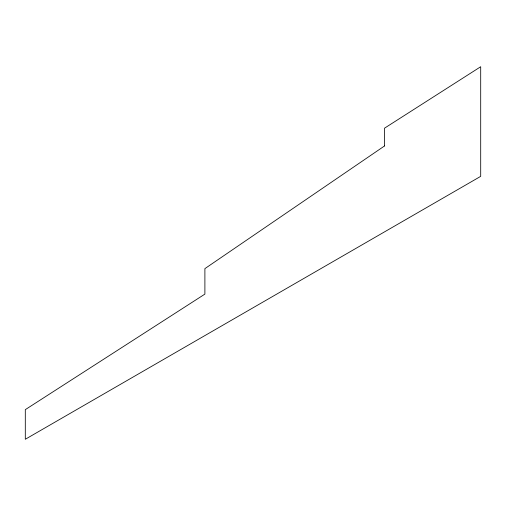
<?xml version="1.0" encoding="UTF-8"?>
<svg xmlns="http://www.w3.org/2000/svg" width="506" height="506" viewBox="0 0 506 506"><rect width="100%" height="100%" fill="white"/><g stroke="black" fill="none" stroke-linecap="round" stroke-linejoin="round"><path stroke-width="0.76" d="M384.49 145.981L204.892 268.629L204.892 294.106L25.3 409.645L25.3 439.271L480.7 176.347L480.7 66.729L384.49 128.201L384.49 145.981"/></g></svg>
